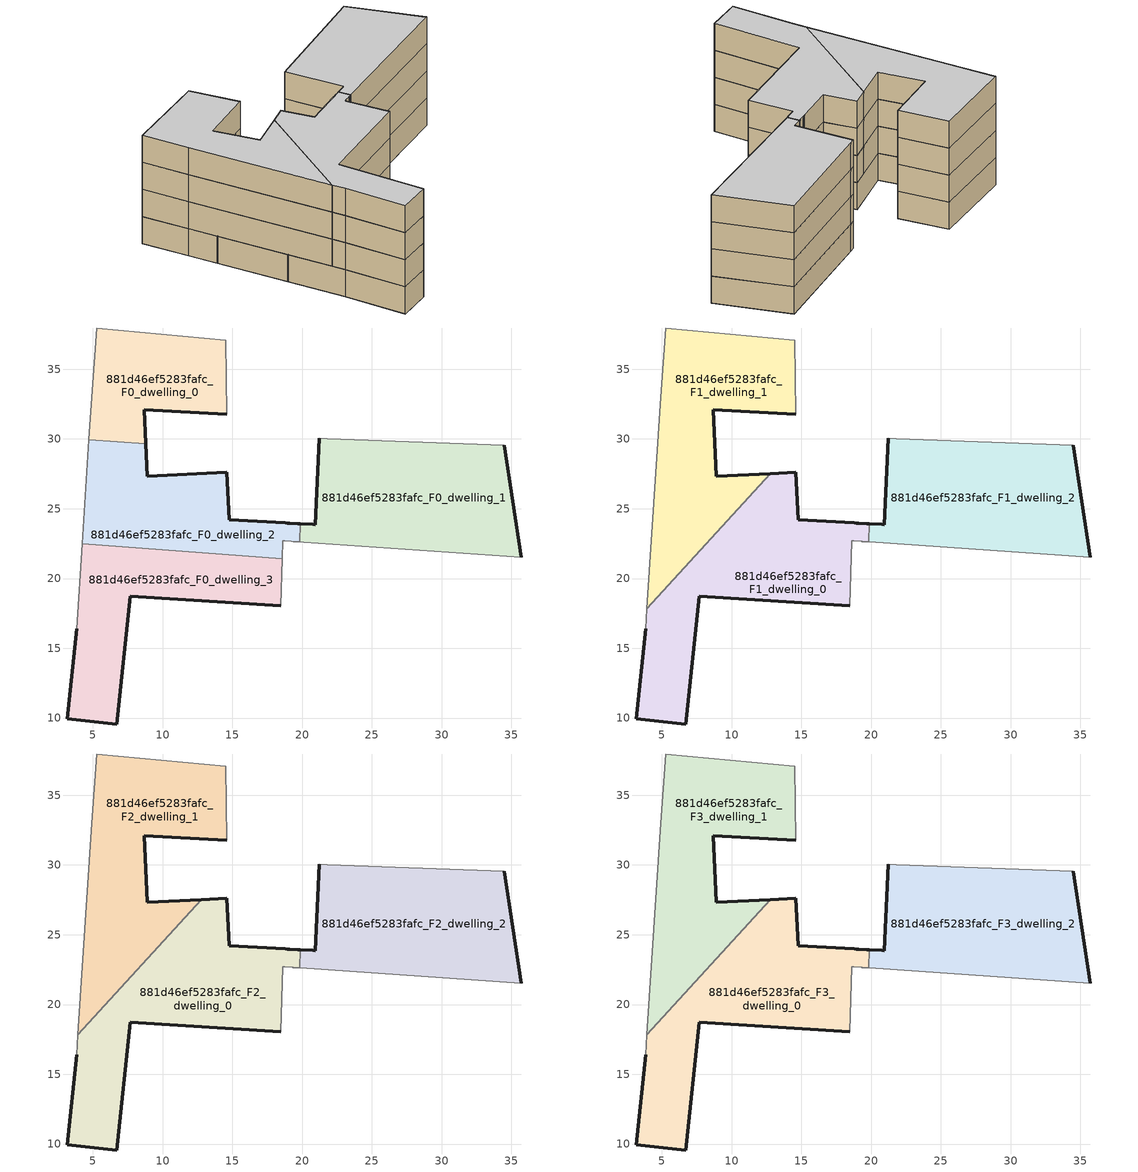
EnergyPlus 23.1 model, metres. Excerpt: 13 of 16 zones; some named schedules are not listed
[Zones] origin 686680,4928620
881d46ef5283fafc_F0_dwelling_0
 floor ground (EU_floor_Construction): 14.6,31.77 14.52,37.07 5.27,37.95 4.92,32.98 4.72,29.95 8.79,29.65 8.68,32.1 z0
 wall outside (EU_wall_Construction): 14.6,31.77 8.68,32.1 8.79,29.65 z0:3
 wall to 881d46ef5283fafc_F0_dwelling_2 (EU_wall_Construction): 8.79,29.65 4.72,29.95 z0:3
 wall adiabatic (EU_wall_Construction): 4.72,29.95 4.92,32.98 5.27,37.95 14.52,37.07 14.6,31.77 z0:3
881d46ef5283fafc_F0_dwelling_1
 floor ground (EU_floor_Construction): 35.72,21.51 34.49,29.54 21.81,30.01 21.22,30.03 20.93,23.86 20.78,23.87 19.88,23.92 19.82,22.62 19.86,22.62 20.12,22.6 z0
 wall outside (EU_wall_Construction): 19.88,23.92 20.78,23.87 20.93,23.86 21.22,30.03 / 34.49,29.54 35.72,21.51 z0:3
 wall to 881d46ef5283fafc_F0_dwelling_2 (EU_wall_Construction): 19.82,22.62 19.88,23.92 z0:3
 wall adiabatic (EU_wall_Construction): 21.22,30.03 21.81,30.01 34.49,29.54 / 35.72,21.51 20.12,22.6 19.86,22.62 19.82,22.62 z0:3
881d46ef5283fafc_F0_dwelling_2
 floor ground (EU_floor_Construction): 19.82,22.62 19.88,23.92 19.7,23.93 19.1,23.97 18.95,23.98 18.8,23.99 14.77,24.21 14.61,27.6 8.9,27.33 8.79,29.65 4.72,29.95 4.24,22.5 18.57,21.42 18.61,22.7 18.76,22.69 19.24,22.66 19.36,22.65 z0
 wall outside (EU_wall_Construction): 8.79,29.65 8.9,27.33 14.61,27.6 14.77,24.21 18.8,23.99 18.95,23.98 19.1,23.97 19.7,23.93 19.88,23.92 z0:3
 wall adiabatic (EU_wall_Construction): 4.24,22.5 4.72,29.95 / 19.82,22.62 19.36,22.65 19.24,22.66 18.76,22.69 18.61,22.7 18.57,21.42 z0:3
 wall to 881d46ef5283fafc_F0_dwelling_3 (EU_wall_Construction): 18.57,21.42 4.24,22.5 z0:3
881d46ef5283fafc_F0_dwelling_3
 floor ground (EU_floor_Construction): 18.47,18.03 18.57,21.42 4.24,22.5 3.85,16.4 3.16,9.94 6.72,9.57 7.69,18.72 z0
 wall outside (EU_wall_Construction): 18.47,18.03 7.69,18.72 6.72,9.57 3.16,9.94 3.85,16.4 z0:3
 wall adiabatic (EU_wall_Construction): 3.85,16.4 4.24,22.5 / 18.57,21.42 18.47,18.03 z0:3
881d46ef5283fafc_F1_dwelling_0
 floor to 881d46ef5283fafc_F0_dwelling_3 (EU_floor_Construction): 18.47,18.03 18.57,21.42 7.94,22.22 3.94,17.82 3.85,16.4 3.16,9.94 6.72,9.57 7.69,18.72 z3
 floor to 881d46ef5283fafc_F0_dwelling_2 (EU_floor_Construction): 19.82,22.62 19.88,23.92 19.73,23.93 19.7,23.93 19.1,23.97 18.95,23.98 18.8,23.99 14.77,24.21 14.61,27.6 12.76,27.52 7.94,22.22 18.57,21.42 18.61,22.7 18.76,22.69 19.34,22.65 19.37,22.65 19.66,22.63 z3
 wall outside (EU_wall_Construction): 18.47,18.03 7.69,18.72 6.72,9.57 3.16,9.94 3.85,16.4 / 12.77,27.52 14.61,27.6 14.77,24.21 18.8,23.99 18.95,23.98 19.1,23.97 19.7,23.93 19.73,23.93 19.88,23.92 z3:6
 wall adiabatic (EU_wall_Construction): 19.36,22.65 19.34,22.65 18.76,22.69 18.61,22.7 18.47,18.03 / 3.85,16.4 3.94,17.82 / 19.82,22.62 19.66,22.63 19.37,22.65 z3:6
 wall to 881d46ef5283fafc_F1_dwelling_1 (EU_wall_Construction): 3.94,17.82 12.77,27.52 z3:6
 wall to 881d46ef5283fafc_F1_dwelling_2 (EU_wall_Construction): 19.88,23.92 19.82,22.62 z3:6
881d46ef5283fafc_F1_dwelling_1
 floor to 881d46ef5283fafc_F0_dwelling_0 (EU_floor_Construction): 14.6,31.77 14.52,37.07 5.27,37.95 4.92,32.98 4.72,29.95 8.79,29.65 8.68,32.1 z3
 floor to 881d46ef5283fafc_F0_dwelling_2 (EU_floor_Construction): 7.94,22.22 12.76,27.52 8.9,27.33 8.79,29.65 4.72,29.95 4.24,22.5 z3
 floor to 881d46ef5283fafc_F0_dwelling_3 (EU_floor_Construction): 3.94,17.82 7.94,22.22 4.24,22.5 z3
 wall outside (EU_wall_Construction): 14.6,31.77 8.68,32.1 8.9,27.33 12.77,27.52 z3:6
 wall adiabatic (EU_wall_Construction): 3.94,17.82 4.92,32.98 5.27,37.95 14.52,37.07 14.6,31.77 z3:6
881d46ef5283fafc_F1_dwelling_2
 floor to 881d46ef5283fafc_F0_dwelling_1 (EU_floor_Construction): 35.72,21.51 34.49,29.54 21.81,30.01 21.22,30.03 20.93,23.86 20.78,23.87 19.88,23.92 19.82,22.62 z3
 wall outside (EU_wall_Construction): 34.49,29.54 35.72,21.51 / 19.88,23.92 20.78,23.87 20.93,23.86 21.22,30.03 z3:6
 wall adiabatic (EU_wall_Construction): 21.22,30.03 21.81,30.01 34.49,29.54 / 35.72,21.51 19.82,22.62 z3:6
881d46ef5283fafc_F2_dwelling_0
 floor to 881d46ef5283fafc_F1_dwelling_0 (EU_floor_Construction): 18.47,18.03 18.61,22.7 18.76,22.69 19.34,22.65 19.36,22.65 19.82,22.62 19.88,23.92 19.73,23.93 19.7,23.93 19.1,23.97 18.95,23.98 18.8,23.99 14.77,24.21 14.61,27.6 12.77,27.52 3.94,17.82 3.85,16.4 3.16,9.94 6.72,9.57 7.69,18.72 z6
 wall outside (EU_wall_Construction): 18.47,18.03 7.69,18.72 6.72,9.57 3.16,9.94 3.85,16.4 / 12.77,27.52 14.61,27.6 14.77,24.21 18.8,23.99 18.95,23.98 19.1,23.97 19.7,23.93 19.73,23.93 19.88,23.92 z6:9
 wall adiabatic (EU_wall_Construction): 19.36,22.65 19.34,22.65 18.76,22.69 18.61,22.7 18.47,18.03 / 3.85,16.4 3.94,17.82 / 19.82,22.62 19.66,22.63 19.37,22.65 z6:9
 wall to 881d46ef5283fafc_F2_dwelling_1 (EU_wall_Construction): 3.94,17.82 12.77,27.52 z6:9
 wall to 881d46ef5283fafc_F2_dwelling_2 (EU_wall_Construction): 19.88,23.92 19.82,22.62 z6:9
881d46ef5283fafc_F2_dwelling_1
 floor to 881d46ef5283fafc_F1_dwelling_1 (EU_floor_Construction): 12.77,27.52 8.9,27.33 8.68,32.1 14.6,31.77 14.52,37.07 5.27,37.95 4.92,32.98 3.94,17.82 z6
 wall outside (EU_wall_Construction): 14.6,31.77 8.68,32.1 8.9,27.33 12.77,27.52 z6:9
 wall adiabatic (EU_wall_Construction): 3.94,17.82 4.92,32.98 5.27,37.95 14.52,37.07 14.6,31.77 z6:9
881d46ef5283fafc_F2_dwelling_2
 floor to 881d46ef5283fafc_F1_dwelling_2 (EU_floor_Construction): 35.72,21.51 34.49,29.54 21.81,30.01 21.22,30.03 20.93,23.86 20.78,23.87 19.88,23.92 19.82,22.62 z6
 wall outside (EU_wall_Construction): 34.49,29.54 35.72,21.51 / 19.88,23.92 20.78,23.87 20.93,23.86 21.22,30.03 z6:9
 wall adiabatic (EU_wall_Construction): 21.22,30.03 21.81,30.01 34.49,29.54 / 35.72,21.51 19.82,22.62 z6:9
881d46ef5283fafc_F3_dwelling_0
 floor to 881d46ef5283fafc_F2_dwelling_0 (EU_floor_Construction): 18.47,18.03 18.61,22.7 18.76,22.69 19.34,22.65 19.36,22.65 19.82,22.62 19.88,23.92 19.73,23.93 19.7,23.93 19.1,23.97 18.95,23.98 18.8,23.99 14.77,24.21 14.61,27.6 12.77,27.52 3.94,17.82 3.85,16.4 3.16,9.94 6.72,9.57 7.69,18.72 z9
 wall outside (EU_wall_Construction): 18.47,18.03 7.69,18.72 6.72,9.57 3.16,9.94 3.85,16.4 / 12.77,27.52 14.61,27.6 14.77,24.21 18.8,23.99 18.95,23.98 19.1,23.97 19.7,23.93 19.73,23.93 19.88,23.92 z9:12
 wall adiabatic (EU_wall_Construction): 19.36,22.65 19.34,22.65 18.76,22.69 18.61,22.7 18.47,18.03 / 3.85,16.4 3.94,17.82 / 19.82,22.62 19.66,22.63 19.37,22.65 z9:12
 wall to 881d46ef5283fafc_F3_dwelling_1 (EU_wall_Construction): 3.94,17.82 12.77,27.52 z9:12
 wall to 881d46ef5283fafc_F3_dwelling_2 (EU_wall_Construction): 19.88,23.92 19.82,22.62 z9:12
 ceiling to 881d46ef5283fafc_F4_dwelling_0 (EU_floor_Construction): 19.7,23.93 19.73,23.93 19.88,23.92 19.82,22.62 19.36,22.65 19.34,22.65 18.76,22.69 18.61,22.7 18.47,18.03 7.69,18.72 6.72,9.57 3.16,9.94 3.85,16.4 3.94,17.82 12.77,27.52 14.61,27.6 14.77,24.21 18.8,23.99 18.95,23.98 19.1,23.97 z12
881d46ef5283fafc_F3_dwelling_1
 floor to 881d46ef5283fafc_F2_dwelling_1 (EU_floor_Construction): 12.77,27.52 8.9,27.33 8.68,32.1 14.6,31.77 14.52,37.07 5.27,37.95 4.92,32.98 3.94,17.82 z9
 wall outside (EU_wall_Construction): 14.6,31.77 8.68,32.1 8.9,27.33 12.77,27.52 z9:12
 wall adiabatic (EU_wall_Construction): 3.94,17.82 4.92,32.98 5.27,37.95 14.52,37.07 14.6,31.77 z9:12
 ceiling to 881d46ef5283fafc_F4_dwelling_1 (EU_floor_Construction): 14.52,37.07 14.6,31.77 8.68,32.1 8.9,27.33 12.77,27.52 3.94,17.82 4.92,32.98 5.27,37.95 z12
881d46ef5283fafc_F3_dwelling_2
 floor to 881d46ef5283fafc_F2_dwelling_2 (EU_floor_Construction): 35.72,21.51 34.49,29.54 21.81,30.01 21.22,30.03 20.93,23.86 20.78,23.87 19.88,23.92 19.82,22.62 z9
 wall outside (EU_wall_Construction): 34.49,29.54 35.72,21.51 / 19.88,23.92 20.78,23.87 20.93,23.86 21.22,30.03 z9:12
 wall adiabatic (EU_wall_Construction): 21.22,30.03 21.81,30.01 34.49,29.54 / 35.72,21.51 19.82,22.62 z9:12
 ceiling to 881d46ef5283fafc_F4_dwelling_2 (EU_floor_Construction): 34.49,29.54 35.72,21.51 19.82,22.62 19.88,23.92 20.78,23.87 20.93,23.86 21.22,30.03 21.81,30.01 z12
[Building]
EU S2 Campaign: North Axis=0; Terrain=City; Solar Distribution=FullExterior
[Site:Location]
Bologna: Latitude=44.5; Longitude=11.25; Time Zone=1; Elevation=37
[SizingPeriod:WeatherFileDays]
AnnualSizingPeriod: Begin Month=1; Begin Day of Month=1; End Month=12; End Day of Month=31; Day of Week for Start Day=Monday; Use Weather File Daylight Saving Period=No; Use Weather File Rain and Snow Indicators=No
[MATERIAL]
EU_InternalMass_Material: Roughness=MediumRough; Thickness=0.1; Conductivity=1; Density=1800; Specific Heat=900; Thermal Absorptance=0.9; Solar Absorptance=0.7; Visible Absorptance=0.7
[MATERIAL:NOMASS] Roughness=MediumRough; Thermal Absorptance=0.9; Solar Absorptance=0.7; Visible Absorptance=0.7
Name | Thermal Resistance
EU_wall_NoMass | 0.905828
EU_floor_NoMass | 0.67114
[CONSTRUCTION]
EU_wall_Construction: EU_wall_NoMass
EU_floor_Construction: EU_floor_NoMass
EU_InternalMass_Construction: EU_InternalMass_Material
[ZONE] Type=1; Multiplier=1; Ceiling Height=autocalculate; Floor Area=autocalculate; Part of Total Floor Area=Yes
Name | Volume
881d46ef5283fafc_F0_dwelling_0 | 184.418
881d46ef5283fafc_F1_dwelling_0; 881d46ef5283fafc_F1_dwelling_1; 881d46ef5283fafc_F2_dwelling_1; 881d46ef5283fafc_F3_dwelling_1 | 331.294
881d46ef5283fafc_F2_dwelling_0; 881d46ef5283fafc_F3_dwelling_0 | 331.296
881d46ef5283fafc_F0_dwelling_1 | 330.433
881d46ef5283fafc_F0_dwelling_2 | 229.92
881d46ef5283fafc_F1_dwelling_2; 881d46ef5283fafc_F2_dwelling_2; 881d46ef5283fafc_F3_dwelling_2 | 330.408
881d46ef5283fafc_F0_dwelling_3 | 248.258
[INTERNALMASS] Construction=EU_InternalMass_Construction
Name | Zone or ZoneList | Surface Area
881d46ef5283fafc_F0_dwelling_0_EU_InternalMass | 881d46ef5283fafc_F0_dwelling_0 | 61.4729
881d46ef5283fafc_F0_dwelling_1_EU_InternalMass | 881d46ef5283fafc_F0_dwelling_1 | 110.145
881d46ef5283fafc_F0_dwelling_2_EU_InternalMass | 881d46ef5283fafc_F0_dwelling_2 | 76.6395
881d46ef5283fafc_F0_dwelling_3_EU_InternalMass | 881d46ef5283fafc_F0_dwelling_3 | 82.7523
881d46ef5283fafc_F1_dwelling_0_EU_InternalMass | 881d46ef5283fafc_F1_dwelling_0 | 110.431
881d46ef5283fafc_F1_dwelling_1_EU_InternalMass | 881d46ef5283fafc_F1_dwelling_1 | 110.431
881d46ef5283fafc_F1_dwelling_2_EU_InternalMass | 881d46ef5283fafc_F1_dwelling_2 | 110.14
881d46ef5283fafc_F2_dwelling_0_EU_InternalMass | 881d46ef5283fafc_F2_dwelling_0 | 110.431
881d46ef5283fafc_F2_dwelling_1_EU_InternalMass | 881d46ef5283fafc_F2_dwelling_1 | 110.431
881d46ef5283fafc_F2_dwelling_2_EU_InternalMass | 881d46ef5283fafc_F2_dwelling_2 | 110.14
881d46ef5283fafc_F3_dwelling_0_EU_InternalMass | 881d46ef5283fafc_F3_dwelling_0 | 110.431
881d46ef5283fafc_F3_dwelling_1_EU_InternalMass | 881d46ef5283fafc_F3_dwelling_1 | 110.431
881d46ef5283fafc_F3_dwelling_2_EU_InternalMass | 881d46ef5283fafc_F3_dwelling_2 | 110.14
[OTHEREQUIPMENT] Fuel Type=Electricity; Design Level Calculation Method=Watts/Area; Power per Zone Floor Area=1; Fraction Latent=0; Fraction Radiant=0; Fraction Lost=0; Carbon Dioxide Generation Rate=0; EndUse Subcategory=EU_Step8_InternalGains
Name | Zone or ZoneList or Space or SpaceList | Schedule
EU_Step8_InternalGain_881d46ef5283fafc_F0_dwelling_0_f000 | 881d46ef5283fafc_F0_dwelling_0 | EU_Step8_GainSchedule_881d46ef5283fafc_F0_dwelling_0_f000
EU_Step8_InternalGain_881d46ef5283fafc_F0_dwelling_1_f000 | 881d46ef5283fafc_F0_dwelling_1 | EU_Step8_GainSchedule_881d46ef5283fafc_F0_dwelling_1_f000
EU_Step8_InternalGain_881d46ef5283fafc_F0_dwelling_2_f000 | 881d46ef5283fafc_F0_dwelling_2 | EU_Step8_GainSchedule_881d46ef5283fafc_F0_dwelling_2_f000
EU_Step8_InternalGain_881d46ef5283fafc_F0_dwelling_3_f000 | 881d46ef5283fafc_F0_dwelling_3 | EU_Step8_GainSchedule_881d46ef5283fafc_F0_dwelling_3_f000
EU_Step8_InternalGain_881d46ef5283fafc_F1_dwelling_0_f000 | 881d46ef5283fafc_F1_dwelling_0 | EU_Step8_GainSchedule_881d46ef5283fafc_F1_dwelling_0_f000
EU_Step8_InternalGain_881d46ef5283fafc_F1_dwelling_1_f000 | 881d46ef5283fafc_F1_dwelling_1 | EU_Step8_GainSchedule_881d46ef5283fafc_F1_dwelling_1_f000
EU_Step8_InternalGain_881d46ef5283fafc_F1_dwelling_2_f000 | 881d46ef5283fafc_F1_dwelling_2 | EU_Step8_GainSchedule_881d46ef5283fafc_F1_dwelling_2_f000
EU_Step8_InternalGain_881d46ef5283fafc_F2_dwelling_0_f000 | 881d46ef5283fafc_F2_dwelling_0 | EU_Step8_GainSchedule_881d46ef5283fafc_F2_dwelling_0_f000
EU_Step8_InternalGain_881d46ef5283fafc_F2_dwelling_1_f000 | 881d46ef5283fafc_F2_dwelling_1 | EU_Step8_GainSchedule_881d46ef5283fafc_F2_dwelling_1_f000
EU_Step8_InternalGain_881d46ef5283fafc_F2_dwelling_2_f000 | 881d46ef5283fafc_F2_dwelling_2 | EU_Step8_GainSchedule_881d46ef5283fafc_F2_dwelling_2_f000
EU_Step8_InternalGain_881d46ef5283fafc_F3_dwelling_0_f000 | 881d46ef5283fafc_F3_dwelling_0 | EU_Step8_GainSchedule_881d46ef5283fafc_F3_dwelling_0_f000
EU_Step8_InternalGain_881d46ef5283fafc_F3_dwelling_1_f000 | 881d46ef5283fafc_F3_dwelling_1 | EU_Step8_GainSchedule_881d46ef5283fafc_F3_dwelling_1_f000
EU_Step8_InternalGain_881d46ef5283fafc_F3_dwelling_2_f000 | 881d46ef5283fafc_F3_dwelling_2 | EU_Step8_GainSchedule_881d46ef5283fafc_F3_dwelling_2_f000
[ZONEVENTILATION:DESIGNFLOWRATE] Schedule=EU_AlwaysOn; Design Flow Rate Calculation Method=AirChanges/Hour; Air Changes per Hour=0.73129; Ventilation Type=Natural; Fan Pressure Rise=0; Fan Total Efficiency=1; Constant Term Coefficient=1; Temperature Term Coefficient=0; Velocity Term Coefficient=0; Velocity Squared Term Coefficient=0; Minimum Indoor Temperature=-100; Maximum Indoor Temperature=100; Delta Temperature=-100; Minimum Outdoor Temperature=-100; Maximum Outdoor Temperature=100; Maximum Wind Speed=40
Name | Zone or ZoneList or Space or SpaceList
EU_ConstantAir_881d46ef5283fafc_F0_dwelling_0 | 881d46ef5283fafc_F0_dwelling_0
EU_ConstantAir_881d46ef5283fafc_F0_dwelling_1 | 881d46ef5283fafc_F0_dwelling_1
EU_ConstantAir_881d46ef5283fafc_F0_dwelling_2 | 881d46ef5283fafc_F0_dwelling_2
EU_ConstantAir_881d46ef5283fafc_F0_dwelling_3 | 881d46ef5283fafc_F0_dwelling_3
EU_ConstantAir_881d46ef5283fafc_F1_dwelling_0 | 881d46ef5283fafc_F1_dwelling_0
EU_ConstantAir_881d46ef5283fafc_F1_dwelling_1 | 881d46ef5283fafc_F1_dwelling_1
EU_ConstantAir_881d46ef5283fafc_F1_dwelling_2 | 881d46ef5283fafc_F1_dwelling_2
EU_ConstantAir_881d46ef5283fafc_F2_dwelling_0 | 881d46ef5283fafc_F2_dwelling_0
EU_ConstantAir_881d46ef5283fafc_F2_dwelling_1 | 881d46ef5283fafc_F2_dwelling_1
EU_ConstantAir_881d46ef5283fafc_F2_dwelling_2 | 881d46ef5283fafc_F2_dwelling_2
EU_ConstantAir_881d46ef5283fafc_F3_dwelling_0 | 881d46ef5283fafc_F3_dwelling_0
EU_ConstantAir_881d46ef5283fafc_F3_dwelling_1 | 881d46ef5283fafc_F3_dwelling_1
EU_ConstantAir_881d46ef5283fafc_F3_dwelling_2 | 881d46ef5283fafc_F3_dwelling_2
[HVACTEMPLATE:THERMOSTAT] Constant Heating Setpoint=20; Constant Cooling Setpoint=50
EU_HeatOnly_881d46ef5283fafc_F0_dwelling_0; EU_HeatOnly_881d46ef5283fafc_F0_dwelling_1; EU_HeatOnly_881d46ef5283fafc_F0_dwelling_2; EU_HeatOnly_881d46ef5283fafc_F0_dwelling_3; EU_HeatOnly_881d46ef5283fafc_F1_dwelling_0; EU_HeatOnly_881d46ef5283fafc_F1_dwelling_1; EU_HeatOnly_881d46ef5283fafc_F1_dwelling_2; EU_HeatOnly_881d46ef5283fafc_F2_dwelling_0; EU_HeatOnly_881d46ef5283fafc_F2_dwelling_1; EU_HeatOnly_881d46ef5283fafc_F2_dwelling_2; EU_HeatOnly_881d46ef5283fafc_F3_dwelling_0; EU_HeatOnly_881d46ef5283fafc_F3_dwelling_1; EU_HeatOnly_881d46ef5283fafc_F3_dwelling_2; EU_HeatOnly_881d46ef5283fafc_F4_dwelling_0; EU_HeatOnly_881d46ef5283fafc_F4_dwelling_1; EU_HeatOnly_881d46ef5283fafc_F4_dwelling_2
[HVACTEMPLATE:ZONE:IDEALLOADSAIRSYSTEM] System Availability Schedule=EU_AlwaysOn; Maximum Heating Supply Air Temperature=50; Minimum Cooling Supply Air Temperature=13; Maximum Heating Supply Air Humidity Ratio=0.0156; Minimum Cooling Supply Air Humidity Ratio=0.0077; Heating Limit=NoLimit; Cooling Limit=NoLimit; Heating Availability Schedule=EU_AlwaysOn; Cooling Availability Schedule=EU_CoolingOff; Dehumidification Control Type=ConstantSensibleHeatRatio; Cooling Sensible Heat Ratio=0.7; Dehumidification Setpoint=60; Humidification Control Type=None; Humidification Setpoint=30; Outdoor Air Method=None; Outdoor Air Flow Rate per Person=0.00944; Outdoor Air Flow Rate per Zone Floor Area=0; Outdoor Air Flow Rate per Zone=0; Demand Controlled Ventilation Type=None; Outdoor Air Economizer Type=NoEconomizer; Heat Recovery Type=None; Sensible Heat Recovery Effectiveness=0.7; Latent Heat Recovery Effectiveness=0.65
Name | Template Thermostat
881d46ef5283fafc_F0_dwelling_0 | EU_HeatOnly_881d46ef5283fafc_F0_dwelling_0
881d46ef5283fafc_F0_dwelling_1 | EU_HeatOnly_881d46ef5283fafc_F0_dwelling_1
881d46ef5283fafc_F0_dwelling_2 | EU_HeatOnly_881d46ef5283fafc_F0_dwelling_2
881d46ef5283fafc_F0_dwelling_3 | EU_HeatOnly_881d46ef5283fafc_F0_dwelling_3
881d46ef5283fafc_F1_dwelling_0 | EU_HeatOnly_881d46ef5283fafc_F1_dwelling_0
881d46ef5283fafc_F1_dwelling_1 | EU_HeatOnly_881d46ef5283fafc_F1_dwelling_1
881d46ef5283fafc_F1_dwelling_2 | EU_HeatOnly_881d46ef5283fafc_F1_dwelling_2
881d46ef5283fafc_F2_dwelling_0 | EU_HeatOnly_881d46ef5283fafc_F2_dwelling_0
881d46ef5283fafc_F2_dwelling_1 | EU_HeatOnly_881d46ef5283fafc_F2_dwelling_1
881d46ef5283fafc_F2_dwelling_2 | EU_HeatOnly_881d46ef5283fafc_F2_dwelling_2
881d46ef5283fafc_F3_dwelling_0 | EU_HeatOnly_881d46ef5283fafc_F3_dwelling_0
881d46ef5283fafc_F3_dwelling_1 | EU_HeatOnly_881d46ef5283fafc_F3_dwelling_1
881d46ef5283fafc_F3_dwelling_2 | EU_HeatOnly_881d46ef5283fafc_F3_dwelling_2
[SIZING:ZONE] Zone Cooling Design Supply Air Temperature Input Method=SupplyAirTemperature; Zone Cooling Design Supply Air Temperature=13; Zone Heating Design Supply Air Temperature Input Method=SupplyAirTemperature; Zone Heating Design Supply Air Temperature=50; Zone Cooling Design Supply Air Humidity Ratio=0.008; Zone Heating Design Supply Air Humidity Ratio=0.008; Cooling Design Air Flow Method=DesignDay; Cooling Design Air Flow Rate=0; Cooling Minimum Air Flow per Zone Floor Area=0.000762; Cooling Minimum Air Flow=0; Cooling Minimum Air Flow Fraction=0.2; Heating Design Air Flow Method=DesignDay; Heating Design Air Flow Rate=0; Heating Maximum Air Flow per Zone Floor Area=0.002032; Heating Maximum Air Flow=0.141576; Heating Maximum Air Flow Fraction=0.3; Account for Dedicated Outdoor Air System=No; Dedicated Outdoor Air System Control Strategy=NeutralSupplyAir; Dedicated Outdoor Air Low Setpoint Temperature for Design=autosize; Dedicated Outdoor Air High Setpoint Temperature for Design=autosize; Zone Load Sizing Method=Sensible Load Only No Latent Load; Zone Latent Cooling Design Supply Air Humidity Ratio Input Method=HumidityRatioDifference; Zone Cooling Design Supply Air Humidity Ratio Difference=0.005; Zone Latent Heating Design Supply Air Humidity Ratio Input Method=HumidityRatioDifference; Zone Humidification Design Supply Air Humidity Ratio Difference=0.005
881d46ef5283fafc_F0_dwelling_0; 881d46ef5283fafc_F0_dwelling_1; 881d46ef5283fafc_F0_dwelling_2; 881d46ef5283fafc_F0_dwelling_3; 881d46ef5283fafc_F1_dwelling_0; 881d46ef5283fafc_F1_dwelling_1
